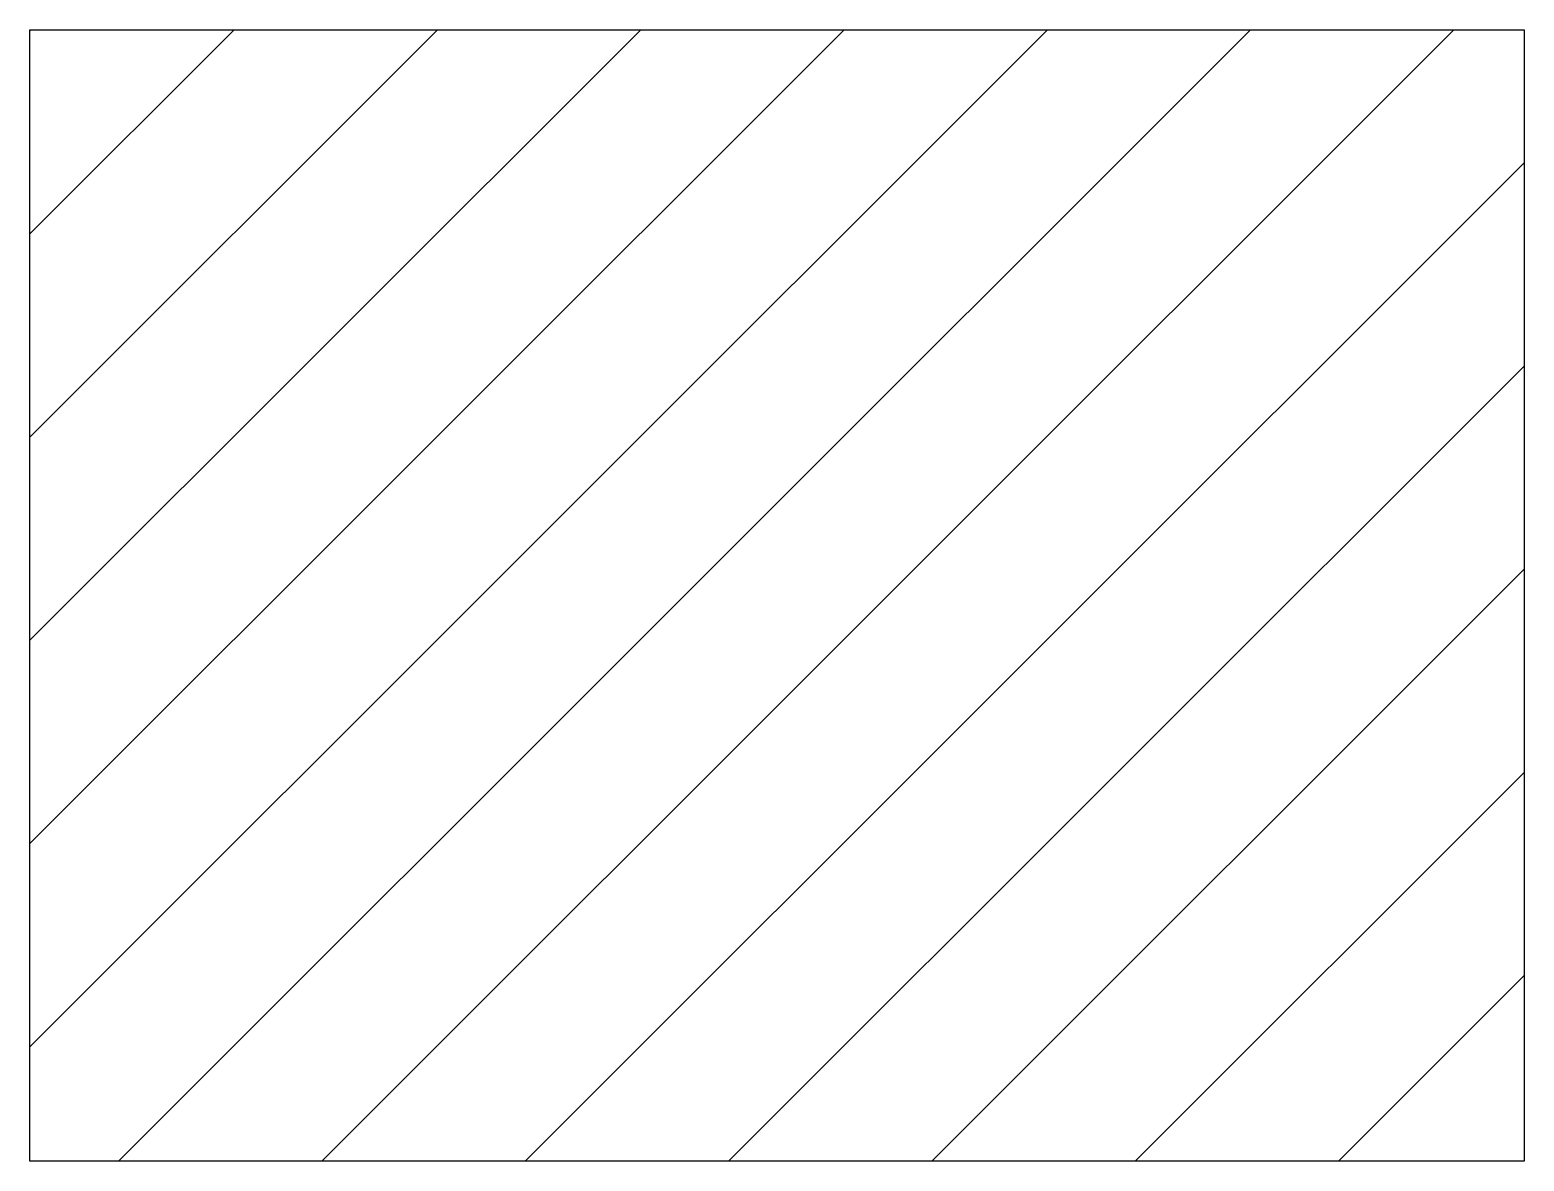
# Model space of a CAD drawing. Header units: inches. Extents: x 35 to 68, y 19 to 44.
import ezdxf

# ---------------------------------------------------------------- set-up
doc = ezdxf.new("R2010")
doc.units = ezdxf.units.IN
doc.layers.get('0').update_dxf_attribs({"lineweight": 25, "true_color": 0xffffff})

# ---------------------------------------------------------------- blocks, each defined once
blk = doc.blocks.new('block 1')
for p, q in [((-10, 18), (23, 18)), ((-10, -7), (-10, 18)), ((23, 18), (23, -7)), ((23, -7), (-10, -7))]:
    blk.add_line(p, q)

msp = doc.modelspace()

# ---------------------------------------------------------------- hatches: boundary and pattern name
h = msp.add_hatch()
h.set_pattern_fill('ANSI31', color=256, style=0)
h.paths.add_polyline_path([(35, 19), (35, 44), (68, 44), (68, 19)], flags=0)

# ---------------------------------------------------------------- block references
msp.add_blockref('block 1', (45, 26))

doc.saveas('drawing.dxf')
